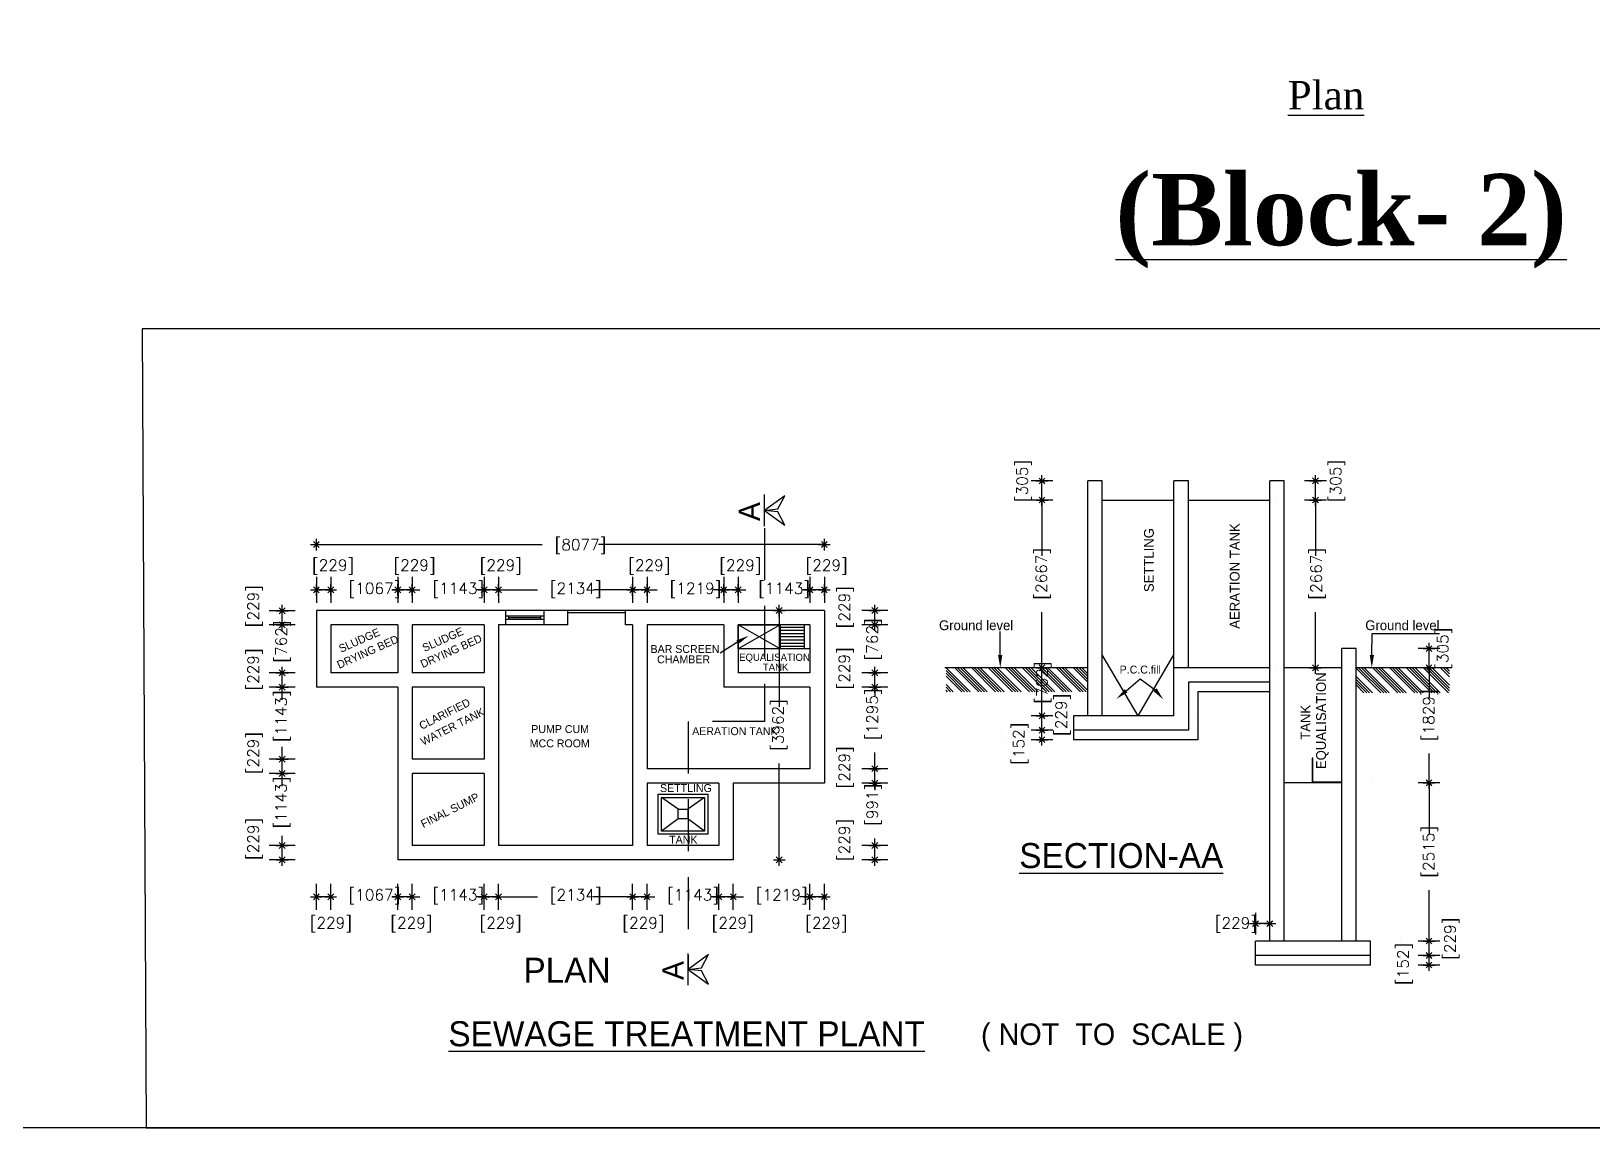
# Model space of a CAD drawing. Header units: metres. Extents: x 0 to 1012, y 0 to 496.
# Drawn here: x 704.4 to 756.9, y 152.8 to 189.7 of the extents above; entities that cross this region are included whole.
import ezdxf

# ---------------------------------------------------------------- set-up
doc = ezdxf.new("R2010")
doc.units = ezdxf.units.M
doc.header["$LTSCALE"] = 3.5
doc.header["$MEASUREMENT"] = 0
doc.linetypes.add('DASHED', pattern=[0.75, 0.5, -0.25])
doc.layers.get('0').update_dxf_attribs({"linetype": 'CONTINUOUS'})
doc.styles.add('RomanS', font='romans.shx')

msp = doc.modelspace()

# ---------------------------------------------------------------- linework, layer by layer
for p, q in [((738.79787, 174.58674), (738.06274, 174.58674)), ((738.23287, 174.58674), (738.62773, 174.58674)), ((738.33159, 174.48802), (738.52902, 174.68546)), ((738.33159, 174.68546), (738.52902, 174.48802)), ((738.4303, 174.38931), (738.4303, 174.78417)), ((738.4303, 173.94419), (738.4303, 174.58975)), ((739.97188, 166.68162), (739.97188, 174.58975)), ((740.45605, 174.58975), (739.97188, 174.58975)), ((740.45605, 166.68162), (740.45605, 174.58975)), ((742.8769, 166.68162), (742.8769, 174.58975)), ((743.36107, 174.58975), (742.8769, 174.58975)), ((743.36107, 168.29553), (743.36107, 174.58975)), ((746.10471, 159.09628), (746.10471, 174.58975)), ((746.58888, 174.58975), (746.10471, 174.58975)), ((746.58888, 159.09628), (746.58888, 174.58975)), ((748.01072, 174.58975), (747.27559, 174.58975)), ((747.44573, 174.58975), (747.84059, 174.58975)), ((747.54444, 174.49103), (747.74187, 174.68846)), ((747.54444, 174.68846), (747.74187, 174.49103)), ((747.64316, 174.39232), (747.64316, 174.78718)), ((747.64316, 173.94419), (747.64316, 174.58975)), ((729.08795, 173.59544), (729.08795, 174.12897)), ((729.76717, 174.09146), (729.08795, 173.59544)), ((729.53339, 173.6443), (729.76717, 174.09146)), ((738.33159, 173.84547), (738.52902, 174.0429)), ((738.33159, 174.0429), (738.52902, 173.84547)), ((738.4303, 173.74676), (738.4303, 174.14162)), ((747.54444, 173.84547), (747.74187, 174.0429)), ((747.54444, 174.0429), (747.74187, 173.84547)), ((747.64316, 173.74676), (747.64316, 174.14162)), ((729.08795, 173.59544), (729.53339, 173.6443)), ((729.08795, 173.0619), (729.08795, 173.59544)), ((729.08795, 173.59544), (729.76717, 173.09942)), ((729.53339, 173.54658), (729.08795, 173.59544)), ((729.76717, 173.09942), (729.53339, 173.54658)), ((738.79787, 173.94419), (738.06274, 173.94419)), ((738.23287, 173.94419), (738.62773, 173.94419)), ((738.4303, 173.94419), (738.4303, 172.06929)), ((740.45605, 173.94419), (742.8769, 173.94419)), ((743.36107, 173.94419), (746.10471, 173.94419)), ((744.57545, 173.94419), (744.57545, 173.94419)), ((746.28494, 173.94419), (746.28494, 173.94419)), ((748.01072, 173.94419), (747.27559, 173.94419)), ((747.44573, 173.94419), (747.84059, 173.94419)), ((747.64316, 173.94419), (747.64316, 172.06929)), ((713.79635, 172.44463), (714.19121, 172.44463)), ((713.89507, 172.34591), (714.0925, 172.54335)), ((713.89507, 172.54335), (714.0925, 172.34591)), ((713.99378, 172.2472), (713.99378, 172.64206)), ((713.99378, 172.44463), (721.59803, 172.44463)), ((731.10115, 172.44463), (723.4969, 172.44463)), ((730.90372, 172.44463), (731.29859, 172.44463)), ((731.00244, 172.34591), (731.19987, 172.54335)), ((731.00244, 172.54335), (731.19987, 172.34591)), ((731.10115, 172.2472), (731.10115, 172.64206)), ((713.99378, 171.35531), (713.99378, 170.48452)), ((714.47795, 171.35531), (714.47795, 170.48452)), ((716.73742, 171.35531), (716.73742, 170.48452)), ((717.22159, 171.35531), (717.22159, 170.48452)), ((719.64244, 171.35531), (719.64244, 170.48452)), ((720.12661, 171.35531), (720.12661, 170.48452)), ((724.64554, 171.35531), (724.64554, 170.48452)), ((725.12971, 171.35531), (725.12971, 170.48452)), ((727.71196, 171.35531), (727.71196, 170.48452)), ((728.19613, 171.35531), (728.19613, 170.48452)), ((730.61698, 171.35531), (730.61698, 170.48452)), ((731.10115, 171.35531), (731.10115, 170.48452)), ((713.79635, 170.91991), (714.19121, 170.91991)), ((713.89507, 170.8212), (714.0925, 171.01863)), ((713.89507, 171.01863), (714.0925, 170.8212)), ((713.99378, 170.72248), (713.99378, 171.11734)), ((714.47795, 170.91991), (713.99378, 170.91991)), ((714.28052, 170.91991), (714.67538, 170.91991)), ((714.37924, 170.8212), (714.57667, 171.01863)), ((714.37924, 171.01863), (714.57667, 170.8212)), ((714.47795, 170.72248), (714.47795, 171.11734)), ((714.47795, 170.91991), (714.65825, 170.91991)), ((716.53999, 170.91991), (716.93485, 170.91991)), ((716.73742, 170.91991), (716.55712, 170.91991)), ((716.6387, 170.8212), (716.83613, 171.01863)), ((716.6387, 171.01863), (716.83613, 170.8212)), ((716.73742, 170.72248), (716.73742, 171.11734)), ((717.22159, 170.91991), (716.73742, 170.91991)), ((717.02416, 170.91991), (717.41902, 170.91991)), ((717.12287, 170.8212), (717.3203, 171.01863)), ((717.12287, 171.01863), (717.3203, 170.8212)), ((717.22159, 170.72248), (717.22159, 171.11734)), ((717.22159, 170.91991), (717.48258, 170.91991)), ((719.64244, 170.91991), (719.38145, 170.91991)), ((719.44501, 170.91991), (719.83987, 170.91991)), ((719.54373, 170.8212), (719.74116, 171.01863)), ((719.54373, 171.01863), (719.74116, 170.8212)), ((719.64244, 170.72248), (719.64244, 171.11734)), ((720.12661, 170.91991), (719.64244, 170.91991)), ((719.92918, 170.91991), (720.32404, 170.91991)), ((720.0279, 170.8212), (720.22533, 171.01863)), ((720.0279, 171.01863), (720.22533, 170.8212)), ((720.12661, 170.72248), (720.12661, 171.11734)), ((720.12661, 170.91991), (721.43664, 170.91991)), ((724.64554, 170.91991), (723.33551, 170.91991)), ((724.44811, 170.91991), (724.84297, 170.91991)), ((724.54683, 170.8212), (724.74426, 171.01863)), ((724.54683, 171.01863), (724.74426, 170.8212)), ((724.64554, 170.72248), (724.64554, 171.11734)), ((725.12971, 170.91991), (724.64554, 170.91991)), ((724.93228, 170.91991), (725.32714, 170.91991)), ((725.031, 170.8212), (725.22843, 171.01863)), ((725.031, 171.01863), (725.22843, 170.8212)), ((725.12971, 170.72248), (725.12971, 171.11734)), ((725.12971, 170.91991), (725.4714, 170.91991)), ((727.71196, 170.91991), (727.37027, 170.91991)), ((727.51453, 170.91991), (727.90939, 170.91991)), ((727.61324, 170.8212), (727.81067, 171.01863)), ((727.61324, 171.01863), (727.81067, 170.8212)), ((727.71196, 170.72248), (727.71196, 171.11734)), ((728.19613, 170.91991), (727.71196, 170.91991)), ((727.9987, 170.91991), (728.39356, 170.91991)), ((728.09741, 170.8212), (728.29484, 171.01863)), ((728.09741, 171.01863), (728.29484, 170.8212)), ((728.19613, 170.72248), (728.19613, 171.11734)), ((728.19613, 170.91991), (728.45712, 170.91991)), ((730.61698, 170.91991), (730.35599, 170.91991)), ((730.41955, 170.91991), (730.81441, 170.91991)), ((730.51827, 170.8212), (730.7157, 171.01863)), ((730.51827, 171.01863), (730.7157, 170.8212)), ((730.61698, 170.72248), (730.61698, 171.11734)), ((731.10115, 170.91991), (730.61698, 170.91991)), ((730.90372, 170.91991), (731.29859, 170.91991)), ((731.00244, 170.8212), (731.19987, 171.01863)), ((731.00244, 171.01863), (731.19987, 170.8212)), ((731.10115, 170.72248), (731.10115, 171.11734)), ((712.74171, 170.11571), (712.93914, 170.31314)), ((712.74171, 170.31314), (712.93914, 170.11571)), ((712.84042, 170.01699), (712.84042, 170.41185)), ((729.48332, 170.12535), (729.68075, 170.32278)), ((729.48332, 170.32278), (729.68075, 170.12535)), ((729.58203, 170.02664), (729.58203, 170.4215)), ((732.7021, 170.12535), (732.89953, 170.32278)), ((732.7021, 170.32278), (732.89953, 170.12535)), ((732.80081, 170.02664), (732.80081, 170.4215)), ((713.27582, 170.21442), (712.40503, 170.21442)), ((712.64299, 170.21442), (713.03785, 170.21442)), ((712.74171, 169.64118), (712.93914, 169.83861)), ((712.74171, 169.83861), (712.93914, 169.64118)), ((712.84042, 169.7399), (712.84042, 170.22407)), ((712.84042, 169.54246), (712.84042, 169.93733)), ((720.3687, 170.22407), (713.99378, 170.22407)), ((713.99378, 170.22407), (713.99378, 167.64182)), ((713.99378, 170.22407), (713.99378, 170.22407)), ((720.3687, 169.7399), (720.3687, 170.22407)), ((721.65982, 170.22407), (720.3687, 170.22407)), ((721.65982, 170.03578), (720.3687, 170.03578)), ((721.65982, 169.92818), (720.3687, 169.92818)), ((720.47629, 169.92818), (720.47629, 170.03578)), ((721.55223, 169.98198), (720.47629, 169.98198)), ((721.55223, 169.92818), (721.55223, 170.03578)), ((722.46677, 170.22407), (721.65982, 170.22407)), ((721.65982, 169.7399), (721.65982, 170.22407)), ((724.40346, 170.22407), (722.46677, 170.22407)), ((722.46677, 169.7399), (722.46677, 170.22407)), ((724.40346, 169.7399), (724.40346, 170.22407)), ((731.10115, 170.22407), (724.40346, 170.22407)), ((729.3846, 170.22407), (729.77946, 170.22407)), ((729.58203, 170.22407), (729.58203, 166.97735)), ((731.10115, 170.22407), (731.10115, 164.41402)), ((731.10115, 170.22407), (731.10115, 170.22407)), ((731.10115, 170.22407), (731.10115, 170.22407)), ((733.2362, 170.22407), (732.36542, 170.22407)), ((732.60338, 170.22407), (732.99824, 170.22407)), ((732.7021, 169.64118), (732.89953, 169.83861)), ((732.7021, 169.83861), (732.89953, 169.64118)), ((732.80081, 169.7399), (732.80081, 170.22407)), ((732.80081, 169.54246), (732.80081, 169.93733)), ((738.4303, 168.29553), (738.4303, 170.17042)), ((747.64316, 168.29553), (747.64316, 170.17042)), ((713.27582, 169.7399), (712.40503, 169.7399)), ((712.64299, 169.7399), (713.03785, 169.7399)), ((712.84042, 169.51943), (712.84042, 169.7399)), ((716.73742, 169.7399), (714.47795, 169.7399)), ((714.47795, 169.7399), (714.47795, 168.12599)), ((714.47795, 169.7399), (714.47795, 169.7399)), ((716.73742, 169.7399), (716.73742, 168.12599)), ((716.73742, 169.7399), (716.73742, 169.7399)), ((719.64244, 169.7399), (717.22159, 169.7399)), ((717.22159, 169.7399), (717.22159, 168.12599)), ((717.22159, 169.7399), (717.22159, 169.7399)), ((717.86588, 169.7399), (717.86588, 169.7399)), ((719.64244, 169.7399), (719.64244, 168.12599)), ((719.64244, 169.7399), (719.64244, 169.7399)), ((720.12661, 169.7399), (720.12661, 162.31594)), ((720.3687, 169.7399), (720.12661, 169.7399)), ((720.12661, 169.7399), (720.12661, 169.7399)), ((721.65982, 169.7399), (720.3687, 169.7399)), ((722.46677, 169.7399), (721.65982, 169.7399)), ((724.64554, 169.7399), (724.40346, 169.7399)), ((724.64554, 169.7399), (724.64554, 162.31594)), ((724.64554, 169.7399), (724.64554, 169.7399)), ((727.71196, 169.7399), (725.12971, 169.7399)), ((725.12971, 169.7399), (725.12971, 164.89819)), ((725.12971, 169.7399), (725.12971, 169.7399)), ((727.71196, 169.7399), (727.71196, 167.64182)), ((727.71196, 169.7399), (727.71196, 169.7399)), ((729.61121, 168.93294), (728.19613, 169.7399)), ((729.61121, 169.7399), (728.19613, 168.93294)), ((730.61698, 169.7399), (728.19613, 169.7399)), ((728.19613, 169.7399), (728.19613, 168.12599)), ((728.19613, 169.7399), (728.97823, 169.7399)), ((728.19613, 168.93294), (728.19613, 169.7399)), ((728.19613, 168.93294), (728.19613, 169.7399)), ((728.19613, 169.7399), (728.19613, 169.7399)), ((728.49239, 169.7399), (729.61121, 169.7399)), ((728.94183, 169.7399), (728.94183, 169.7399)), ((729.61121, 169.7399), (729.61121, 168.93294)), ((730.43151, 169.65748), (729.61121, 169.65748)), ((730.43151, 169.54989), (729.61121, 169.54989)), ((730.43151, 169.4423), (729.61121, 169.4423)), ((730.43151, 169.3347), (729.61121, 169.3347)), ((730.43151, 168.93294), (730.43151, 169.7399)), ((730.61698, 169.7399), (730.61698, 168.12599)), ((730.61698, 169.7399), (730.61698, 169.7399)), ((733.2362, 169.7399), (732.36542, 169.7399)), ((732.60338, 169.7399), (732.99824, 169.7399)), ((732.80081, 169.58648), (732.80081, 169.7399)), ((737.02314, 168.72588), (737.02314, 169.51404)), ((749.54225, 168.72588), (749.54878, 169.45509)), ((749.54878, 169.45509), (751.81666, 169.45509)), ((728.17613, 169.1625), (727.59007, 168.79101)), ((730.61698, 168.93294), (728.19613, 168.93294)), ((728.97823, 168.93294), (728.19613, 168.93294)), ((729.61121, 168.93294), (728.49239, 168.93294)), ((730.43151, 169.22711), (729.61121, 169.22711)), ((730.43151, 169.11952), (729.61121, 169.11952)), ((730.43151, 169.01192), (729.61121, 169.01192)), ((741.66647, 166.68162), (740.45605, 168.73838)), ((741.66647, 166.68162), (742.8769, 168.73838)), ((748.52556, 159.09628), (748.52556, 168.94109)), ((749.00973, 168.94109), (748.52556, 168.94109)), ((749.00973, 159.09628), (749.00973, 168.94109)), ((751.83489, 168.94109), (751.09976, 168.94109)), ((751.26989, 168.94109), (751.66476, 168.94109)), ((751.36861, 168.84237), (751.56604, 169.0398)), ((751.36861, 169.0398), (751.56604, 168.84237)), ((751.46732, 168.74366), (751.46732, 169.13852)), ((751.46732, 168.29553), (751.46732, 168.94109)), ((712.74171, 168.02728), (712.93914, 168.22471)), ((712.74171, 168.22471), (712.93914, 168.02728)), ((712.84042, 167.92856), (712.84042, 168.32342)), ((712.84042, 168.12599), (712.84042, 168.31555)), ((732.7021, 168.02728), (732.89953, 168.22471)), ((732.7021, 168.22471), (732.89953, 168.02728)), ((732.80081, 167.92856), (732.80081, 168.32342)), ((732.80081, 168.12599), (732.80081, 168.27225)), ((739.97188, 168.29553), (735.15776, 168.29553)), ((735.92063, 167.48882), (735.19925, 168.21019)), ((736.01573, 167.48882), (735.20902, 168.29553)), ((736.30103, 167.48882), (735.49432, 168.29553)), ((736.39613, 167.48882), (735.58942, 168.29553)), ((736.49123, 167.48882), (735.68452, 168.29553)), ((736.58633, 167.48882), (735.77962, 168.29553)), ((736.87163, 167.48882), (736.06492, 168.29553)), ((736.96673, 167.48882), (736.16002, 168.29553)), ((737.06183, 167.48882), (736.25512, 168.29553)), ((737.15693, 167.48882), (736.35022, 168.29553)), ((737.44223, 167.48882), (736.63552, 168.29553)), ((737.53733, 167.48882), (736.73062, 168.29553)), ((737.63243, 167.48882), (736.82572, 168.29553)), ((737.72753, 167.48882), (736.92082, 168.29553)), ((738.01283, 167.48882), (737.20612, 168.29553)), ((738.10793, 167.48882), (737.30122, 168.29553)), ((738.20303, 167.48882), (737.39632, 168.29553)), ((738.29813, 167.48882), (737.49142, 168.29553)), ((738.58343, 167.48882), (737.77672, 168.29553)), ((738.67853, 167.48882), (737.87182, 168.29553)), ((738.77363, 167.48882), (737.96692, 168.29553)), ((738.86873, 167.48882), (738.06202, 168.29553)), ((738.23287, 168.29553), (738.62773, 168.29553)), ((738.33159, 168.19681), (738.52902, 168.39424)), ((738.33159, 168.39424), (738.52902, 168.19681)), ((739.15403, 167.48882), (738.34732, 168.29553)), ((738.4303, 168.0981), (738.4303, 168.49296)), ((738.4303, 166.68162), (738.4303, 168.29553)), ((739.24913, 167.48882), (738.44242, 168.29553)), ((739.34423, 167.48882), (738.53752, 168.29553)), ((739.43933, 167.48882), (738.63262, 168.29553)), ((739.72463, 167.48882), (738.91793, 168.29553)), ((739.81973, 167.48882), (739.01303, 168.29553)), ((739.91483, 167.48882), (739.10813, 168.29553)), ((739.97188, 167.52688), (739.20323, 168.29553)), ((739.97188, 167.81218), (739.48853, 168.29553)), ((739.97188, 167.90728), (739.58363, 168.29553)), ((739.97188, 168.00238), (739.67873, 168.29553)), ((739.7278, 168.29553), (739.7278, 168.29553)), ((739.97188, 168.09748), (739.77383, 168.29553)), ((746.10471, 168.29553), (742.8769, 168.29553)), ((746.28494, 168.29553), (746.28494, 168.29553)), ((748.52556, 168.29553), (746.58888, 168.29553)), ((747.44573, 168.29553), (747.84059, 168.29553)), ((747.54444, 168.19681), (747.74187, 168.39424)), ((747.54444, 168.39424), (747.74187, 168.19681)), ((747.64316, 168.0981), (747.64316, 168.49296)), ((752.22897, 168.29553), (749.00973, 168.29553)), ((749.84451, 167.45325), (749.00973, 168.28803)), ((749.93961, 167.45325), (749.09733, 168.29553)), ((750.03471, 167.45325), (749.19243, 168.29553)), ((750.12981, 167.45325), (749.28753, 168.29553)), ((749.54461, 168.29553), (749.54461, 168.29553)), ((750.41511, 167.45325), (749.57283, 168.29553)), ((750.51021, 167.45325), (749.66793, 168.29553)), ((750.60531, 167.45325), (749.76303, 168.29553)), ((750.70041, 167.45325), (749.85813, 168.29553)), ((750.98571, 167.45325), (750.14343, 168.29553)), ((751.08081, 167.45325), (750.23853, 168.29553)), ((751.17591, 167.45325), (750.33363, 168.29553)), ((751.27101, 167.45325), (750.42873, 168.29553)), ((751.55631, 167.45325), (750.71403, 168.29553)), ((751.65141, 167.45325), (750.80913, 168.29553)), ((751.74651, 167.45325), (750.90423, 168.29553)), ((751.84161, 167.45325), (750.99933, 168.29553)), ((751.83489, 168.29553), (751.09976, 168.29553)), ((751.26989, 168.29553), (751.66476, 168.29553)), ((752.12691, 167.45325), (751.28464, 168.29553)), ((751.36861, 168.19681), (751.56604, 168.39424)), ((751.36861, 168.39424), (751.56604, 168.19681)), ((752.15764, 167.51762), (751.37974, 168.29553)), ((751.46732, 168.0981), (751.46732, 168.49296)), ((751.46732, 168.29553), (751.46732, 167.30828)), ((752.15764, 167.61272), (751.47484, 168.29553)), ((752.15764, 167.70782), (751.56994, 168.29553)), ((752.15764, 167.99312), (751.85524, 168.29553)), ((752.15764, 168.08822), (751.95034, 168.29553)), ((752.15764, 168.18332), (752.04544, 168.29553)), ((752.15764, 168.27842), (752.14054, 168.29553)), ((713.27582, 168.12599), (712.40503, 168.12599)), ((712.64299, 168.12599), (713.03785, 168.12599)), ((712.74171, 167.54311), (712.93914, 167.74054)), ((712.74171, 167.74054), (712.93914, 167.54311)), ((712.84042, 167.64182), (712.84042, 168.12599)), ((712.84042, 167.44439), (712.84042, 167.83925)), ((716.73742, 168.12599), (714.47795, 168.12599)), ((714.47795, 168.12599), (714.47795, 168.12599)), ((719.64244, 168.12599), (717.22159, 168.12599)), ((717.86588, 168.12599), (717.86588, 168.12599)), ((730.61698, 168.12599), (728.19613, 168.12599)), ((728.94183, 168.12599), (728.94183, 168.12599)), ((733.2362, 168.12599), (732.36542, 168.12599)), ((732.60338, 168.12599), (732.99824, 168.12599)), ((732.7021, 167.54311), (732.89953, 167.74054)), ((732.7021, 167.74054), (732.89953, 167.54311)), ((732.80081, 167.64182), (732.80081, 168.12599)), ((732.80081, 167.44439), (732.80081, 167.83925)), ((735.82553, 167.48882), (735.19925, 168.11509)), ((735.73043, 167.48882), (735.19925, 168.01999)), ((735.44513, 167.48882), (735.19925, 167.73469)), ((741.26702, 167.52376), (741.734, 167.92503)), ((741.734, 167.92503), (742.23932, 167.55948)), ((743.36107, 167.81136), (743.36107, 166.19745)), ((746.10471, 167.81136), (743.36107, 167.81136)), ((749.55921, 167.45325), (749.00973, 168.00273)), ((749.46411, 167.45325), (749.00973, 167.90763)), ((749.36901, 167.45325), (749.00973, 167.81253)), ((749.27391, 167.45325), (749.00973, 167.71743)), ((713.27582, 167.64182), (712.40503, 167.64182)), ((712.64299, 167.64182), (713.03785, 167.64182)), ((712.84042, 167.21252), (712.84042, 167.64182)), ((716.73742, 167.64182), (713.99378, 167.64182)), ((716.73742, 167.64182), (716.73742, 161.83177)), ((719.64244, 167.64182), (717.22159, 167.64182)), ((717.22159, 167.64182), (717.22159, 165.22097)), ((717.86588, 167.64182), (717.86588, 167.64182)), ((719.64244, 167.64182), (719.64244, 165.22097)), ((730.61698, 167.64182), (727.71196, 167.64182)), ((728.94183, 167.64182), (728.94183, 167.64182)), ((730.61698, 167.64182), (730.61698, 164.89819)), ((733.2362, 167.64182), (732.36542, 167.64182)), ((732.60338, 167.64182), (732.99824, 167.64182)), ((732.80081, 167.64182), (732.80081, 167.33833)), ((735.35003, 167.48882), (735.19925, 167.63959)), ((735.25493, 167.48882), (735.19925, 167.54449)), ((743.68385, 167.48858), (743.68385, 165.87467)), ((746.10471, 167.48858), (743.68385, 167.48858)), ((738.79787, 166.68162), (738.06274, 166.68162)), ((738.23287, 166.68162), (738.62773, 166.68162)), ((738.33159, 166.58291), (738.52902, 166.78034)), ((738.33159, 166.78034), (738.52902, 166.58291)), ((738.4303, 166.48419), (738.4303, 166.87906)), ((738.4303, 166.19745), (738.4303, 166.68162)), ((739.4877, 166.68162), (739.4877, 165.87467)), ((742.8769, 166.68162), (739.4877, 166.68162)), ((743.6071, 166.68162), (743.6071, 166.68162)), ((737.0722, 166.19745), (737.0722, 166.19745)), ((738.79787, 166.19745), (738.06274, 166.19745)), ((738.23287, 166.19745), (738.62773, 166.19745)), ((738.33159, 166.09874), (738.52902, 166.29617)), ((738.33159, 166.29617), (738.52902, 166.09874)), ((738.4303, 166.00002), (738.4303, 166.39488)), ((738.4303, 165.87467), (738.4303, 166.19745)), ((743.36107, 166.19745), (739.4877, 166.19745)), ((743.6071, 166.19745), (743.6071, 166.19745)), ((712.84042, 165.22097), (712.84042, 165.63902)), ((737.0722, 165.87467), (737.0722, 165.87467)), ((738.79787, 165.87467), (738.06274, 165.87467)), ((738.23287, 165.87467), (738.62773, 165.87467)), ((738.33159, 165.77596), (738.52902, 165.97339)), ((738.33159, 165.97339), (738.52902, 165.77596)), ((738.4303, 165.67724), (738.4303, 166.0721)), ((743.68385, 165.87467), (739.4877, 165.87467)), ((713.27582, 165.22097), (712.40503, 165.22097)), ((712.64299, 165.22097), (713.03785, 165.22097)), ((712.74171, 165.12225), (712.93914, 165.31968)), ((712.74171, 165.31968), (712.93914, 165.12225)), ((712.84042, 165.02354), (712.84042, 165.4184)), ((712.84042, 164.7368), (712.84042, 165.22097)), ((719.64244, 165.22097), (717.22159, 165.22097)), ((717.22159, 165.22097), (717.22159, 165.22097)), ((717.86588, 165.22097), (717.86588, 165.22097)), ((729.58203, 161.83177), (729.58203, 165.07849)), ((732.80081, 164.89819), (732.80081, 165.43947)), ((732.80081, 164.70076), (732.80081, 165.09562)), ((747.53032, 165.25446), (747.53032, 164.42216)), ((747.55722, 165.25446), (747.53032, 165.25446)), ((747.55722, 164.44906), (747.55722, 165.25446)), ((751.46732, 164.42216), (751.46732, 165.40941)), ((713.27582, 164.7368), (712.40503, 164.7368)), ((712.64299, 164.7368), (713.03785, 164.7368)), ((712.74171, 164.63808), (712.93914, 164.83551)), ((712.74171, 164.83551), (712.93914, 164.63808)), ((712.84042, 164.53937), (712.84042, 164.93423)), ((712.84042, 164.31376), (712.84042, 164.7368)), ((717.22159, 164.7368), (717.22159, 162.31594)), ((719.64244, 164.7368), (717.22159, 164.7368)), ((717.86588, 164.7368), (717.86588, 164.7368)), ((719.64244, 164.7368), (719.64244, 162.31594)), ((730.61698, 164.89819), (725.12971, 164.89819)), ((728.94183, 164.89819), (728.94183, 164.89819)), ((730.61698, 164.89819), (730.61698, 164.89819)), ((733.2362, 164.89819), (732.36542, 164.89819)), ((732.60338, 164.89819), (732.99824, 164.89819)), ((732.7021, 164.79947), (732.89953, 164.9969)), ((732.7021, 164.9969), (732.89953, 164.79947)), ((732.80081, 164.41402), (732.80081, 164.89819)), ((732.80081, 164.21658), (732.80081, 164.61145)), ((751.36861, 164.32344), (751.56604, 164.52088)), ((751.36861, 164.52088), (751.56604, 164.32344)), ((751.46732, 164.22473), (751.46732, 164.61959)), ((725.12971, 164.41402), (725.12971, 162.31594)), ((727.55057, 164.41402), (725.12971, 164.41402)), ((725.50629, 162.69252), (725.50629, 164.03744)), ((725.50629, 164.03744), (727.17399, 164.03744)), ((726.52097, 164.41402), (726.52097, 164.41402)), ((727.17399, 164.03744), (727.17399, 162.69252)), ((727.55057, 164.41402), (727.55057, 162.31594)), ((728.03474, 164.41402), (728.03474, 161.83177)), ((731.10115, 164.41402), (728.03474, 164.41402)), ((731.10115, 164.41402), (731.10115, 164.41402)), ((733.2362, 164.41402), (732.36542, 164.41402)), ((732.60338, 164.41402), (732.99824, 164.41402)), ((732.7021, 164.3153), (732.89953, 164.51273)), ((732.7021, 164.51273), (732.89953, 164.3153)), ((732.80081, 164.41402), (732.80081, 164.1754)), ((748.52556, 164.42216), (746.58888, 164.42216)), ((748.52556, 164.44906), (747.55722, 164.44906)), ((749.54461, 164.42216), (749.54461, 164.42216)), ((751.83489, 164.42216), (751.09976, 164.42216)), ((751.26989, 164.42216), (751.66476, 164.42216)), ((751.46732, 164.42216), (751.46732, 162.70865)), ((726.17875, 163.5325), (725.61388, 163.92984)), ((725.61388, 162.80011), (725.61388, 163.92984)), ((725.61388, 163.92984), (727.0664, 163.92984)), ((726.17875, 163.20972), (726.17875, 163.5325)), ((726.17875, 163.5325), (726.50153, 163.5325)), ((727.0664, 163.92984), (726.50153, 163.5325)), ((726.50153, 163.5325), (726.50153, 163.20972)), ((727.0664, 163.92984), (727.0664, 162.80011)), ((726.17875, 163.20972), (725.61388, 162.80011)), ((726.50153, 163.20972), (726.17875, 163.20972)), ((727.0664, 162.80011), (726.50153, 163.20972)), ((712.74171, 162.21723), (712.93914, 162.41466)), ((712.74171, 162.41466), (712.93914, 162.21723)), ((712.84042, 162.31594), (712.84042, 162.63359)), ((712.84042, 162.11851), (712.84042, 162.51337)), ((727.17399, 162.69252), (725.50629, 162.69252)), ((727.0664, 162.80011), (725.61388, 162.80011)), ((732.7021, 162.21723), (732.89953, 162.41466)), ((732.7021, 162.41466), (732.89953, 162.21723)), ((732.80081, 162.31594), (732.80081, 162.55456)), ((732.80081, 162.11851), (732.80081, 162.51337)), ((713.27582, 162.31594), (712.40503, 162.31594)), ((712.64299, 162.31594), (713.03785, 162.31594)), ((712.74171, 161.73306), (712.93914, 161.93049)), ((712.74171, 161.93049), (712.93914, 161.73306)), ((712.84042, 161.83177), (712.84042, 162.31594)), ((712.84042, 161.63434), (712.84042, 162.0292)), ((719.64244, 162.31594), (717.22159, 162.31594)), ((717.86588, 162.31594), (717.86588, 162.31594)), ((719.64244, 162.31594), (719.64244, 162.31594)), ((724.64554, 162.31594), (720.12661, 162.31594)), ((720.12661, 162.31594), (720.12661, 162.31594)), ((724.64554, 162.31594), (724.64554, 162.31594)), ((727.55057, 162.31594), (725.12971, 162.31594)), ((725.12971, 162.31594), (725.12971, 162.31594)), ((726.52097, 162.31594), (726.52097, 162.31594)), ((727.55057, 162.31594), (727.55057, 162.31594)), ((729.48332, 161.73306), (729.68075, 161.93049)), ((729.48332, 161.93049), (729.68075, 161.73306)), ((729.58203, 161.63434), (729.58203, 162.0292)), ((733.2362, 162.31594), (732.36542, 162.31594)), ((732.60338, 162.31594), (732.99824, 162.31594)), ((732.7021, 161.73306), (732.89953, 161.93049)), ((732.7021, 161.93049), (732.89953, 161.73306)), ((732.80081, 161.83177), (732.80081, 162.31594)), ((732.80081, 161.63434), (732.80081, 162.0292)), ((713.27582, 161.83177), (712.40503, 161.83177)), ((712.64299, 161.83177), (713.03785, 161.83177)), ((728.03474, 161.83177), (716.73742, 161.83177)), ((716.73742, 161.83177), (716.73742, 161.83177)), ((717.38171, 161.83177), (717.38171, 161.83177)), ((726.35958, 161.83177), (726.35958, 161.83177)), ((728.03474, 161.83177), (728.03474, 161.83177)), ((729.3846, 161.83177), (729.77946, 161.83177)), ((733.2362, 161.83177), (732.36542, 161.83177)), ((732.60338, 161.83177), (732.99824, 161.83177)), ((713.99378, 160.14758), (713.99378, 161.01837)), ((714.47795, 160.14758), (714.47795, 161.01837)), ((716.73742, 160.14758), (716.73742, 161.01837)), ((717.22159, 160.14758), (717.22159, 161.01837)), ((719.64244, 160.14758), (719.64244, 161.01837)), ((720.12661, 160.14758), (720.12661, 161.01837)), ((724.64554, 160.14758), (724.64554, 161.01837)), ((725.12971, 160.14758), (725.12971, 161.01837)), ((727.55057, 160.14758), (727.55057, 161.01837)), ((728.03474, 160.14758), (728.03474, 161.01837)), ((730.61698, 160.14758), (730.61698, 161.01837)), ((731.10115, 160.14758), (731.10115, 161.01837)), ((713.79635, 160.58297), (714.19121, 160.58297)), ((713.89507, 160.48426), (714.0925, 160.68169)), ((713.89507, 160.68169), (714.0925, 160.48426)), ((713.99378, 160.38554), (713.99378, 160.78041)), ((714.47795, 160.58297), (713.99378, 160.58297)), ((714.28052, 160.58297), (714.67538, 160.58297)), ((714.37924, 160.48426), (714.57667, 160.68169)), ((714.37924, 160.68169), (714.57667, 160.48426)), ((714.47795, 160.38554), (714.47795, 160.78041)), ((714.47795, 160.58297), (714.65825, 160.58297)), ((716.53999, 160.58297), (716.93485, 160.58297)), ((716.73742, 160.58297), (716.55712, 160.58297)), ((716.6387, 160.48426), (716.83613, 160.68169)), ((716.6387, 160.68169), (716.83613, 160.48426)), ((716.73742, 160.38554), (716.73742, 160.78041)), ((717.22159, 160.58297), (716.73742, 160.58297)), ((717.02416, 160.58297), (717.41902, 160.58297)), ((717.12287, 160.48426), (717.3203, 160.68169)), ((717.12287, 160.68169), (717.3203, 160.48426)), ((717.22159, 160.38554), (717.22159, 160.78041)), ((717.22159, 160.58297), (717.48258, 160.58297)), ((719.64244, 160.58297), (719.38145, 160.58297)), ((719.44501, 160.58297), (719.83987, 160.58297)), ((719.54373, 160.48426), (719.74116, 160.68169)), ((719.54373, 160.68169), (719.74116, 160.48426)), ((719.64244, 160.38554), (719.64244, 160.78041)), ((720.12661, 160.58297), (719.64244, 160.58297)), ((719.92918, 160.58297), (720.32404, 160.58297)), ((720.0279, 160.48426), (720.22533, 160.68169)), ((720.0279, 160.68169), (720.22533, 160.48426)), ((720.12661, 160.38554), (720.12661, 160.78041)), ((720.12661, 160.58297), (721.43664, 160.58297)), ((724.64554, 160.58297), (723.33551, 160.58297)), ((724.44811, 160.58297), (724.84297, 160.58297)), ((724.54683, 160.48426), (724.74426, 160.68169)), ((724.54683, 160.68169), (724.74426, 160.48426)), ((724.64554, 160.38554), (724.64554, 160.78041)), ((725.12971, 160.58297), (724.64554, 160.58297)), ((724.93228, 160.58297), (725.32714, 160.58297)), ((725.031, 160.48426), (725.22843, 160.68169)), ((725.031, 160.68169), (725.22843, 160.48426)), ((725.12971, 160.38554), (725.12971, 160.78041)), ((725.12971, 160.58297), (725.39071, 160.58297)), ((727.55057, 160.58297), (727.28957, 160.58297)), ((727.35314, 160.58297), (727.748, 160.58297)), ((727.45185, 160.48426), (727.64928, 160.68169)), ((727.45185, 160.68169), (727.64928, 160.48426)), ((727.55057, 160.38554), (727.55057, 160.78041)), ((728.03474, 160.58297), (727.55057, 160.58297)), ((727.83731, 160.58297), (728.23217, 160.58297)), ((727.93602, 160.48426), (728.13345, 160.68169)), ((727.93602, 160.68169), (728.13345, 160.48426)), ((728.03474, 160.38554), (728.03474, 160.78041)), ((728.03474, 160.58297), (728.37643, 160.58297)), ((730.61698, 160.58297), (730.27529, 160.58297)), ((730.41955, 160.58297), (730.81441, 160.58297)), ((730.51827, 160.48426), (730.7157, 160.68169)), ((730.51827, 160.68169), (730.7157, 160.48426)), ((730.61698, 160.38554), (730.61698, 160.78041)), ((731.10115, 160.58297), (730.61698, 160.58297)), ((730.90372, 160.58297), (731.29859, 160.58297)), ((731.00244, 160.48426), (731.19987, 160.68169)), ((731.00244, 160.68169), (731.19987, 160.48426)), ((731.10115, 160.38554), (731.10115, 160.78041)), ((751.46732, 159.09628), (751.46732, 160.80979)), ((745.62054, 160.04982), (745.62054, 159.31469)), ((745.62054, 159.48483), (745.62054, 159.87969)), ((746.10471, 159.48483), (746.10471, 159.87969)), ((745.42311, 159.68226), (745.81797, 159.68226)), ((745.52182, 159.58354), (745.71925, 159.78098)), ((745.52182, 159.78098), (745.71925, 159.58354)), ((746.10471, 159.68226), (745.62054, 159.68226)), ((745.90728, 159.68226), (746.30214, 159.68226)), ((746.00599, 159.58354), (746.20342, 159.78098)), ((746.00599, 159.78098), (746.20342, 159.58354)), ((751.46732, 158.89885), (751.46732, 159.29371)), ((745.62054, 158.28933), (745.62054, 159.09628)), ((749.4939, 159.09628), (745.62054, 159.09628)), ((746.10471, 159.09628), (746.10471, 159.09628)), ((749.4939, 158.28933), (749.4939, 159.09628)), ((750.51295, 159.09628), (750.51295, 159.09628)), ((751.83489, 159.09628), (751.09976, 159.09628)), ((751.26989, 159.09628), (751.66476, 159.09628)), ((751.36861, 158.99756), (751.56604, 159.195)), ((751.36861, 159.195), (751.56604, 158.99756)), ((751.46732, 158.61211), (751.46732, 159.09628)), ((751.46732, 158.41468), (751.46732, 158.80954)), ((726.51798, 158.14386), (726.51798, 158.67739)), ((727.1972, 158.63988), (726.51798, 158.14386)), ((726.96342, 158.19272), (727.1972, 158.63988)), ((749.4939, 158.61211), (745.62054, 158.61211)), ((749.4939, 158.28933), (745.62054, 158.28933)), ((750.51295, 158.61211), (750.51295, 158.61211)), ((751.83489, 158.61211), (751.09976, 158.61211)), ((751.83489, 158.28933), (751.09976, 158.28933)), ((751.26989, 158.61211), (751.66476, 158.61211)), ((751.26989, 158.28933), (751.66476, 158.28933)), ((751.36861, 158.51339), (751.56604, 158.71082)), ((751.36861, 158.71082), (751.56604, 158.51339)), ((751.36861, 158.19061), (751.56604, 158.38804)), ((751.36861, 158.38804), (751.56604, 158.19061)), ((751.46732, 158.61211), (751.46732, 158.61211)), ((751.46732, 158.28933), (751.46732, 158.61211)), ((751.46732, 158.0919), (751.46732, 158.48676)), ((751.46732, 158.28933), (751.46732, 158.28933)), ((726.51798, 158.14386), (726.96342, 158.19272)), ((726.51798, 157.61032), (726.51798, 158.14386)), ((726.51798, 158.14386), (727.1972, 157.64784)), ((726.96342, 158.095), (726.51798, 158.14386)), ((727.1972, 157.64784), (726.96342, 158.095))]:
    msp.add_line(p, q)
at = {"linetype": 'ByBlock'}
for p, q in [((738.34961, 174.67044), (738.511, 174.50905)), ((747.56246, 174.67044), (747.72385, 174.50905)), ((738.34961, 174.02488), (738.511, 173.86349)), ((738.511, 173.86349), (738.34961, 174.02488)), ((747.56246, 174.02488), (747.72385, 173.86349)), ((747.72385, 173.86349), (747.56246, 174.02488)), ((714.07448, 172.52532), (713.91309, 172.36393)), ((731.02046, 172.36393), (731.18185, 172.52532)), ((714.07448, 171.00061), (713.91309, 170.83922)), ((714.55865, 171.00061), (714.39726, 170.83922)), ((714.55865, 171.00061), (714.39726, 170.83922)), ((716.81811, 171.00061), (716.65672, 170.83922)), ((716.65672, 170.83922), (716.81811, 171.00061)), ((717.30228, 171.00061), (717.14089, 170.83922)), ((717.14089, 170.83922), (717.30228, 171.00061)), ((719.56175, 170.83922), (719.72314, 171.00061)), ((719.56175, 170.83922), (719.72314, 171.00061)), ((720.20731, 171.00061), (720.04592, 170.83922)), ((720.04592, 170.83922), (720.20731, 171.00061)), ((724.72624, 171.00061), (724.56485, 170.83922)), ((724.56485, 170.83922), (724.72624, 171.00061)), ((725.21041, 171.00061), (725.04902, 170.83922)), ((725.21041, 171.00061), (725.04902, 170.83922)), ((727.79265, 171.00061), (727.63126, 170.83922)), ((727.79265, 171.00061), (727.63126, 170.83922)), ((728.27682, 171.00061), (728.11543, 170.83922)), ((728.27682, 171.00061), (728.11543, 170.83922)), ((730.53629, 170.83922), (730.69768, 171.00061)), ((730.69768, 171.00061), (730.53629, 170.83922)), ((731.18185, 171.00061), (731.02046, 170.83922)), ((729.66273, 170.14337), (729.50134, 170.30476)), ((732.72012, 170.30476), (732.88151, 170.14337)), ((712.75973, 169.82059), (712.92112, 169.6592)), ((712.92112, 169.6592), (712.75973, 169.82059)), ((732.72012, 169.82059), (732.88151, 169.6592)), ((732.88151, 169.6592), (732.72012, 169.82059)), ((751.38663, 169.02178), (751.54802, 168.86039)), ((712.75973, 168.20669), (712.92112, 168.0453)), ((712.92112, 168.0453), (712.75973, 168.20669)), ((732.72012, 168.20669), (732.88151, 168.0453)), ((732.88151, 168.0453), (732.72012, 168.20669)), ((738.34961, 168.37622), (738.511, 168.21483)), ((738.34961, 168.37622), (738.511, 168.21483)), ((747.56246, 168.37622), (747.72385, 168.21483)), ((751.54802, 168.21483), (751.38663, 168.37622)), ((751.38663, 168.37622), (751.54802, 168.21483)), ((712.75973, 167.72252), (712.92112, 167.56113)), ((712.92112, 167.56113), (712.75973, 167.72252)), ((732.88151, 167.56113), (732.72012, 167.72252)), ((732.72012, 167.72252), (732.88151, 167.56113)), ((738.34961, 166.76232), (738.511, 166.60093)), ((738.34961, 166.76232), (738.511, 166.60093)), ((738.34961, 166.27815), (738.511, 166.11676)), ((738.34961, 166.27815), (738.511, 166.11676)), ((738.34961, 165.95537), (738.511, 165.79398)), ((712.75973, 165.30166), (712.92112, 165.14027)), ((712.92112, 165.14027), (712.75973, 165.30166)), ((712.75973, 164.81749), (712.92112, 164.6561)), ((712.75973, 164.81749), (712.92112, 164.6561)), ((732.72012, 164.97888), (732.88151, 164.81749)), ((732.72012, 164.97888), (732.88151, 164.81749)), ((732.88151, 164.33332), (732.72012, 164.49471)), ((732.72012, 164.49471), (732.88151, 164.33332)), ((751.54802, 164.34146), (751.38663, 164.50285)), ((751.38663, 164.50285), (751.54802, 164.34146)), ((712.75973, 162.39664), (712.92112, 162.23525)), ((712.75973, 162.39664), (712.92112, 162.23525)), ((712.75973, 161.91247), (712.92112, 161.75108)), ((729.50134, 161.91247), (729.66273, 161.75108)), ((732.72012, 162.39664), (732.88151, 162.23525)), ((732.72012, 162.39664), (732.88151, 162.23525)), ((732.72012, 161.91247), (732.88151, 161.75108)), ((714.07448, 160.66367), (713.91309, 160.50228)), ((714.55865, 160.66367), (714.39726, 160.50228)), ((714.55865, 160.66367), (714.39726, 160.50228)), ((716.81811, 160.66367), (716.65672, 160.50228)), ((716.81811, 160.66367), (716.65672, 160.50228)), ((717.30228, 160.66367), (717.14089, 160.50228)), ((717.30228, 160.66367), (717.14089, 160.50228)), ((719.72314, 160.66367), (719.56175, 160.50228)), ((719.56175, 160.50228), (719.72314, 160.66367)), ((720.20731, 160.66367), (720.04592, 160.50228)), ((720.04592, 160.50228), (720.20731, 160.66367)), ((724.72624, 160.66367), (724.56485, 160.50228)), ((724.56485, 160.50228), (724.72624, 160.66367)), ((725.21041, 160.66367), (725.04902, 160.50228)), ((725.04902, 160.50228), (725.21041, 160.66367)), ((727.46987, 160.50228), (727.63126, 160.66367)), ((727.63126, 160.66367), (727.46987, 160.50228)), ((728.11543, 160.66367), (727.95404, 160.50228)), ((728.11543, 160.66367), (727.95404, 160.50228)), ((730.69768, 160.66367), (730.53629, 160.50228)), ((730.69768, 160.66367), (730.53629, 160.50228)), ((731.18185, 160.66367), (731.02046, 160.50228)), ((745.70123, 159.76295), (745.53984, 159.60156)), ((746.1854, 159.76295), (746.02401, 159.60156)), ((751.38663, 159.17697), (751.54802, 159.01558)), ((751.38663, 159.17697), (751.54802, 159.01558)), ((751.38663, 158.6928), (751.54802, 158.53141)), ((751.38663, 158.6928), (751.54802, 158.53141)), ((751.38663, 158.37002), (751.54802, 158.20863))]:
    msp.add_line(p, q, dxfattribs=at)
at = {"linetype": 'DASHED'}
for p, q in [((729.08795, 173.00246), (729.08795, 166.49332)), ((726.51798, 166.49332), (726.51798, 158.14386)), ((729.08795, 166.49332), (726.51798, 166.49332))]:
    msp.add_line(p, q, dxfattribs=at)
at = {"ltscale": 0.5}
msp.add_line((722.46677, 170.15556), (724.40346, 170.15556), dxfattribs=at)
for points in [[(946.76772, 152.80989), (620.11287, 152.80989), (620.11287, 358.90797), (946.76772, 358.90797)], [(905.05926, 179.70766), (708.13016, 179.70365), (708.26466, 152.80989), (905.02846, 152.80989)]]:
    msp.add_lwpolyline(points, close=True)
at = {"extrusion": (0, 0, -1)}
for points in [[(-728.55122, 169.37353), (-728.2113, 169.09999), (-728.14096, 169.22502)], [(-737.02699, 168.29553), (-736.95141, 168.72524), (-737.09487, 168.72653)], [(-740.93674, 167.24783), (-741.22104, 167.57881), (-741.31301, 167.46871)], [(-742.5151, 167.22907), (-742.18425, 167.51352), (-742.29439, 167.60545)]]:
    msp.add_solid(points, dxfattribs=at)
msp.add_solid([(749.5384, 168.29553), (749.61398, 168.72524), (749.47053, 168.72653)])

# ---------------------------------------------------------------- texts
at = {"style": 'RomanS'}
for s, p in [(' [305]', (737.95038, 173.61794)), (' [305]', (748.51018, 173.61794)), (' [2667]', (738.59678, 170.33181)), (' [2667]', (747.85291, 170.33181)), (' [229]', (712.05021, 169.40277)), (' [229]', (731.96195, 169.36776)), (' [762]', (712.99302, 168.21167)), (' [762]', (732.89985, 168.28391)), (' [305]', (752.11404, 167.96928)), (' [229]', (712.05021, 167.27117)), (' [229]', (731.96195, 167.30835)), (' [762]', (738.61971, 166.82959)), (' [1143]', (712.99154, 165.53796)), (' [3962]', (729.72784, 165.23988)), (' [1295]', (732.89985, 165.60086)), (' [229]', (739.26392, 165.7448)), (' [1829]', (751.64364, 165.5708)), (' [152]', (737.83547, 164.77079)), (' [229]', (712.05021, 164.45585)), (' [229]', (731.96195, 163.97563)), (' [1143]', (712.98946, 162.63359)), (' [991]', (732.89985, 162.71595)), (' [229]', (712.05021, 161.56629)), (' [229]', (731.96195, 161.53128)), (' [2515]', (751.64364, 160.97118)), (' [229]', (752.36093, 158.20516)), (' [152]', (750.77967, 157.35712))]:
    msp.add_text(s, height=0.376577, rotation=90, dxfattribs=at).set_placement(p)
for s, height, rotation, p in [('A', 0.71012, 90, (728.92936, 173.23917)), (' SETTLING   ', 0.3295388, 90, (742.1979, 170.72354)), (' AERATION TANK', 0.3295388, 90, (745.08582, 169.4894)), (' DRYING BED', 0.2669265, 24.12796, (714.67109, 168.21737)), (' SLUDGE', 0.266926, 24.12796, (714.73292, 168.76003)), (' DRYING BED', 0.2669265, 24.12796, (717.48181, 168.24335)), (' SLUDGE', 0.266926, 24.12796, (717.54364, 168.78601)), (' EQUALISATION   ', 0.3295388, 90, (747.99512, 164.76292)), (' CLARIFIED ', 0.2669265, 26.724237, (717.4518, 166.15955)), (' WATER TANK', 0.2669265, 26.724237, (717.50235, 165.62525)), ('   TANK', 0.329539, 90, (747.46923, 165.50576)), ('FINAL SUMP', 0.266926, 26.724237, (717.59503, 162.89855)), ('A', 0.71012, 90, (726.35939, 157.78759))]:
    msp.add_text(s, height=height, rotation=rotation).set_placement(p)
for s, p in [(' [8077]', (721.75943, 172.25342)), (' [229]', (713.58683, 171.5665)), (' [229]', (716.33047, 171.5665)), (' [229]', (719.2355, 171.5665)), (' [229]', (724.2386, 171.5665)), (' [229]', (727.30501, 171.5665)), (' [229]', (730.21004, 171.5665)), (' [1067]', (714.81964, 170.78204)), (' [1143]', (717.64397, 170.78204)), (' [2134]', (721.59803, 170.78204)), (' [1219]', (725.63279, 170.78204)), (' [1143]', (728.61851, 170.78204)), (' [1067]', (714.81964, 160.46506)), (' [1143]', (717.64397, 160.46506)), (' [2134]', (721.59803, 160.46506)), (' [1143]', (725.5521, 160.46506)), (' [1219]', (728.53782, 160.46506)), (' [229]', (713.51299, 159.52237)), (' [229]', (716.22714, 159.52237)), (' [229]', (719.23031, 159.52237)), (' [229]', (724.03977, 159.52237)), (' [229]', (727.04839, 159.52142)), (' [229]', (730.19972, 159.52237)), (' [229]', (743.99357, 159.5148))]:
    msp.add_text(s, height=0.376577, dxfattribs=at).set_placement(p)
for s, height, p in [(' Ground level', 0.3295388, (734.84089, 169.56346)), (' Ground level', 0.3295388, (749.19772, 169.56346)), (' BAR SCREEN', 0.2669265, (725.14889, 168.79521)), (' EQUALISATION   ', 0.2409011, (728.14287, 168.53012)), (' CHAMBER', 0.266926, (725.36819, 168.44734)), ('   TANK', 0.240901, (728.76191, 168.19624)), (' P.C.C.fill', 0.2669265, (740.94778, 168.10381)), (' PUMP CUM ', 0.266926, (721.13181, 166.09978)), (' AERATION TANK', 0.2669265, (726.55157, 166.02966)), ('  MCC ROOM', 0.266926, (720.98079, 165.62)), (' SETTLING   ', 0.2669265, (725.46801, 164.11354)), (' TANK ', 0.266926, (725.77667, 162.37569)), (' %%USECTION-AA', 0.8405745, (737.35417, 161.55404)), ('PLAN', 0.840575, (720.96698, 157.69409)), (' %%USEWAGE TREATMENT PLANT', 0.8405745, (718.12602, 155.55597)), ('( NOT  TO  SCALE )', 0.7243143, (736.37705, 155.59813))]:
    msp.add_text(s, height=height).set_placement(p)
at = {"insert": (745.75617, 188.75356), "char_height": 0.42, "width": 19.1674852, "attachment_point": 1}
msp.add_mtext('{\\fTimes New Roman|b0|i0|c0|p18;\\L\\P\\H2x;\\l   \\H1.1429x;\\LPlan}', dxfattribs=at)
at = {"insert": (740.90358, 184.92478), "char_height": 2.4, "width": 124.3651928, "attachment_point": 1, "style": 'RomanS'}
msp.add_mtext('{\\fTimes New Roman|b1|i0|c0|p18;\\L(Block- 2)}', dxfattribs=at)

doc.saveas('drawing.dxf')
